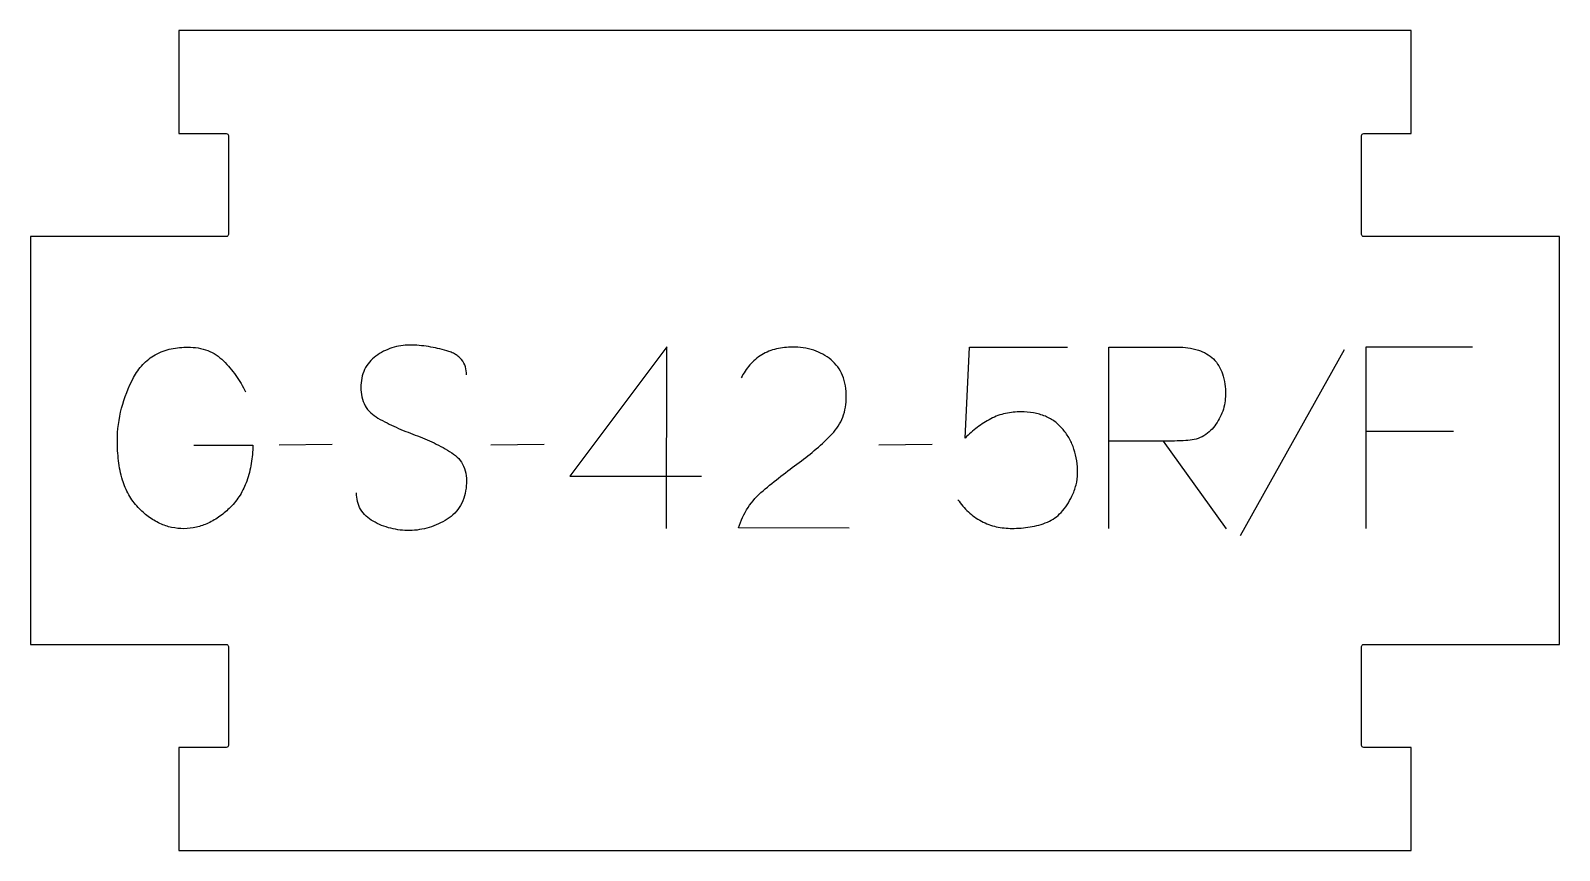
# Model space of a CAD drawing. Extents: x 0 to 186, y 0 to 100.
import ezdxf

# ---------------------------------------------------------------- set-up
doc = ezdxf.new("R2010")
doc.units = 0
doc.layers.add('1_ANYTOOL_1MMDEEP_LABELS_S', color=2, linetype='CONTINUOUS')
doc.layers.add('4_ANYTOOL_CUTTHROUGH_OUTSI', color=5, linetype='CONTINUOUS')

msp = doc.modelspace()

# ---------------------------------------------------------------- linework, layer by layer
at = {"layer": '1_ANYTOOL_1MMDEEP_LABELS_S'}
for p, q in [((159.37857, 60.734282), (146.775713, 38.168567)), ((172.641427, 50.834282), (162.01857, 50.834282)), ((36.587141, 49.262853), (30.144284, 49.199996)), ((62.295713, 49.262853), (55.852856, 49.199996)), ((109.375713, 49.262853), (102.932856, 49.199996)), ((137.409998, 49.671424), (145.07857, 39.048567)), ((65.43857, 45.428567), (81.404284, 45.428567))]:
    msp.add_line(p, q, dxfattribs=at)
for points in [[(52.89857, 57.717139, 0.071867), (52.756953, 58.697317, 0.100684), (52.297498, 59.563567, 0.047558), (51.949492, 59.912964, 0.038563), (51.546159, 60.198032, 0.037928), (51.034888, 60.452842, 0.026634), (50.494284, 60.639996, 0.028461), (48.277173, 61.14305, 0.041577), (46.015713, 61.331424, 0.077998), (43.849857, 60.99149, 0.080426), (41.89857, 59.99571, 0.057611), (41.113791, 59.268314, 0.065808), (40.531427, 58.37321, 0.06469), (40.181263, 57.30287, 0.046778), (40.075713, 56.177139, 0.052235), (40.194774, 55.040588, 0.075448), (40.594284, 53.977139, 0.076671), (41.266085, 53.1169, 0.061023), (42.149998, 52.468567, 0.021951), (44.371158, 51.348514, 0.018213), (46.675713, 50.409996, -0.02405), (48.950135, 49.452657, -0.02981), (51.107141, 48.257139, -0.068439), (51.944096, 47.54879, -0.079282), (52.537141, 46.63071, -0.076308), (52.848808, 45.47301, -0.047772), (52.867141, 44.26571, -0.046243), (52.652103, 43.033007, -0.06359), (52.175713, 41.881067, -0.064671), (51.462308, 40.939329, -0.057073), (50.541427, 40.19571, -0.067522), (48.364667, 39.196242, -0.070793), (45.999998, 38.828567, -0.064027), (43.698054, 39.094412, -0.070447), (41.552856, 39.959996, -0.054374), (40.703349, 40.58306, -0.074742), (40.044284, 41.397853, -0.075199), (39.660745, 42.355864, -0.057737), (39.541427, 43.38571)], [(19.804284, 49.199996), (26.969998, 49.168567, -0.031732), (26.773384, 46.963139, -0.048764), (26.227498, 44.823567, -0.050291), (25.413709, 43.129195, -0.060119), (24.251427, 41.657139, -0.036578), (22.981279, 40.5671, -0.050793), (21.544641, 39.716424, -0.051881), (20.112429, 39.226745, -0.053919), (18.609998, 39.048567, -0.055881), (17.117557, 39.200326, -0.055271), (15.694998, 39.677139, -0.05403), (14.282616, 40.527214, -0.038531), (13.047141, 41.62571, -0.067281), (11.912151, 43.173787, -0.049165), (11.161427, 44.949282, -0.047412), (10.667947, 47.298822, -0.028075), (10.532856, 49.702853, -0.06407), (11.042382, 53.662872, -0.058297), (12.497141, 57.387139, -0.064555), (13.618264, 58.964924, -0.078906), (15.133213, 60.156782, -0.076878), (17.057187, 60.871451, -0.050594), (19.112856, 61.079996, -0.039946), (20.329867, 60.982612, -0.052714), (21.505356, 60.663567, -0.053511), (22.5197, 60.138989, -0.05153), (23.402856, 59.414282, -0.040443), (24.89902, 57.637311, -0.04035), (26.089998, 55.642853)], [(99.31857, 39.111424), (85.89857, 39.142853, -0.072153), (87.05507, 41.614503, -0.072823), (88.86857, 43.652853, -0.00859), (91.038668, 45.411814, -0.008791), (93.26857, 47.094282, 0.020588), (95.336048, 48.732139, 0.025206), (97.244284, 50.551424, 0.046908), (97.99272, 51.505669, 0.051091), (98.540713, 52.586424, 0.050722), (98.869783, 53.795086, 0.041139), (98.972856, 55.04571, 0.039396), (98.868249, 56.371273, 0.058519), (98.509284, 57.646424, 0.060358), (97.929542, 58.678309, 0.061397), (97.11857, 59.539996, 0.048006), (96.124201, 60.2161, 0.045901), (95.020713, 60.694996, 0.045216), (93.744668, 60.990206, 0.034258), (92.435713, 61.079996, 0.055622), (90.503694, 60.864405, 0.079896), (88.711427, 60.144996, 0.080617), (87.267209, 58.923482, 0.060287), (86.212856, 57.339996)], [(112.51857, 42.568567, 0.051644), (113.790931, 41.087298, 0.067529), (115.370713, 39.952139, 0.067834), (117.172335, 39.28886, 0.054378), (119.087141, 39.079996, 0.039344), (121.27486, 39.252408, 0.059901), (123.377141, 39.849996, 0.055966), (124.267999, 40.346465, 0.047768), (125.038927, 41.016782, 0.046557), (125.768898, 41.94466, 0.031515), (126.347141, 42.977139, 0.047557), (126.851889, 44.355351, 0.064093), (127.03857, 45.80571, 0.035335), (126.934936, 47.270308, 0.045148), (126.59857, 48.697139, 0.045692), (126.048477, 49.952231, 0.046166), (125.27857, 51.08571, 0.060461), (124.299637, 52.018183, 0.060801), (123.125713, 52.688567, 0.059081), (121.685818, 53.10167, 0.040364), (120.187141, 53.222853, 0.051634), (118.294707, 53.026903, 0.068321), (116.509998, 52.389996, 0.044671), (114.866023, 51.33975, 0.031916), (113.39857, 50.048567), (113.932856, 61.079996), (125.812856, 61.079996)], [(130.809998, 39.079996), (130.809998, 61.079996), (139.13857, 61.079996, -0.030274), (140.433499, 61.001518, -0.049), (141.69607, 60.720532, -0.050774), (142.673253, 60.286064, -0.06445), (143.522856, 59.642139, -0.0646), (144.175457, 58.809049, -0.052254), (144.618927, 57.844817, -0.050381), (144.904293, 56.603615, -0.031337), (144.984284, 55.328567, -0.084508), (144.642882, 53.323057, -0.077447), (143.679998, 51.52571, -0.051097), (142.989361, 50.782143, -0.061981), (142.151784, 50.213567, -0.061813), (141.191849, 49.864134, -0.049309), (140.175713, 49.734282, -0.013248), (137.409998, 49.671424), (130.841427, 49.671424)]]:
    msp.add_lwpolyline(points, format="xyb", dxfattribs=at)
for points in [[(77.161427, 39.079996), (77.192856, 61.111424), (65.43857, 45.428567)], [(174.967141, 61.079996), (162.01857, 61.079996), (162.01857, 39.079996)]]:
    msp.add_lwpolyline(points, dxfattribs=at)
at = {"layer": '4_ANYTOOL_CUTTHROUGH_OUTSI'}
msp.add_lwpolyline([(167.5, 12.5), (161.75, 12.5, -0.414214), (161.5, 12.75), (161.5, 24.75, -0.414214), (161.75, 25), (185.5, 25), (185.5, 74.5), (161.75, 74.5, -0.414214), (161.5, 74.75), (161.5, 86.75, -0.414214), (161.75, 87), (167.5, 87), (167.5, 99.5), (18, 99.5), (18, 87), (23.75, 87, -0.414214), (24, 86.75), (24, 74.75, -0.414214), (23.75, 74.5), (0, 74.5), (0, 25), (23.75, 25, -0.414214), (24, 24.75), (24, 12.75, -0.414214), (23.75, 12.5), (18, 12.5), (18, 0), (167.5, 0)], format="xyb", close=True, dxfattribs=at)

doc.saveas('drawing.dxf')
